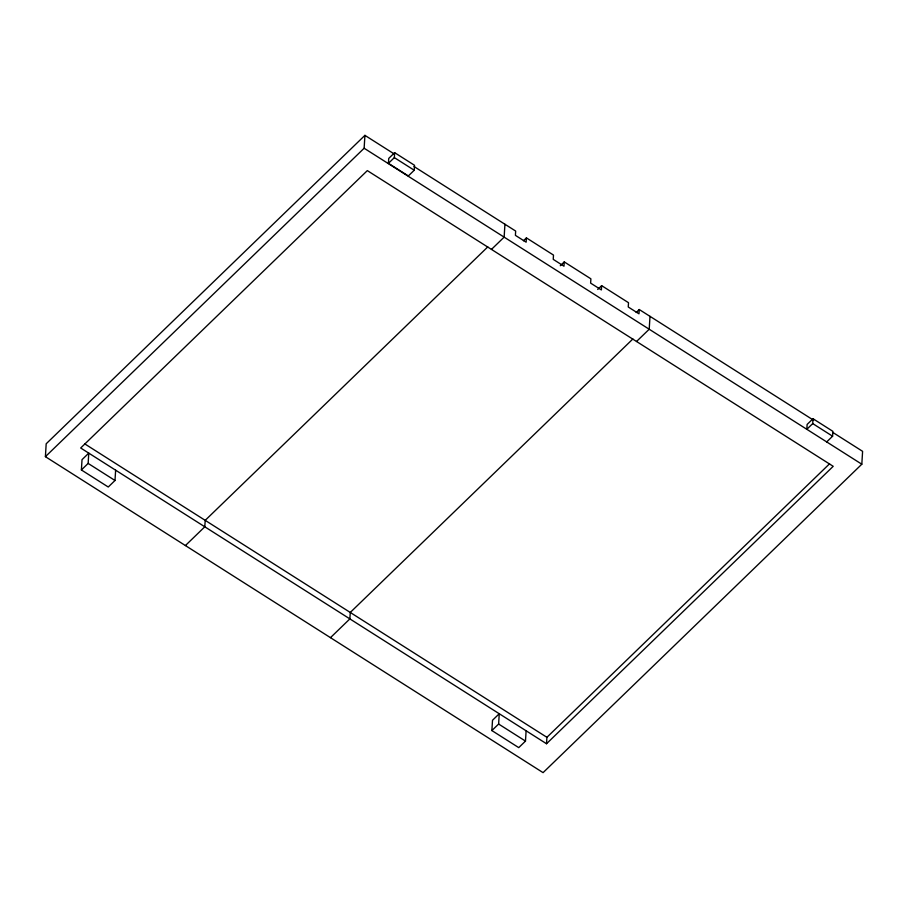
<?xml version="1.0" encoding="UTF-8"?>
<svg xmlns="http://www.w3.org/2000/svg" width="908" height="908" viewBox="0 0 908 908"><rect width="100%" height="100%" fill="white"/><g stroke="black" fill="none" stroke-linecap="round" stroke-linejoin="round"><path stroke-width="1.36" d="M832.738 432.378L862.6 451.333L861.817 464.215L543.075 772.64L45.4 456.667L46.183 443.785L364.925 135.36L393.641 153.588M81.391 469.958L82.026 459.652L88.768 453.126L88.144 463.421L81.391 469.958L108.256 487.006L114.998 480.48L115.634 470.174M45.4 456.667L364.131 148.242L364.925 135.36M388.442 163.338L388.749 158.401L394.651 152.68L414.525 165.301L414.23 170.239L408.328 175.959L388.442 163.338L394.344 157.617L394.651 152.68M504.927 224.253L504.144 237.124L491.444 249.416M491.875 730.565L492.511 720.271L499.252 713.733L498.628 724.039L491.875 730.565L518.74 747.625L525.482 741.098L526.118 730.792M813.625 420.245L639.255 309.526L638.982 313.816L628.245 306.995L628.506 302.704L601.641 285.645L601.38 289.947L590.631 283.126L590.892 278.824L564.243 261.901L563.981 266.203L553.233 259.37L553.494 255.08L526.413 237.885L526.141 242.175L515.404 235.354L515.665 231.063L413.98 166.504M546.514 743.743L833.204 466.315L367.331 170.613L80.687 447.996L546.514 743.743L546.911 737.307L829.537 463.818M649.992 316.347L649.209 329.229L636.508 341.51M813.023 418.736L807.121 424.445L806.826 429.302L812.728 423.582L813.023 418.736L832.897 431.357L832.602 436.215L826.7 441.924M487.778 246.908L205.197 520.352L204.799 526.788L185.402 545.56M523.451 240.745L526.413 237.885M560.293 265.726L564.243 261.901M597.691 289.47L601.641 285.645M636.19 312.488L639.255 309.526M632.887 338.968L350.261 612.457L349.864 618.893L330.478 637.654M394.344 157.617L414.23 170.239M812.728 423.582L832.602 436.215M364.131 148.242L861.817 464.215M84.66 443.819L546.911 737.307M88.144 463.421L114.998 480.48M498.628 724.039L525.482 741.098"/></g></svg>
